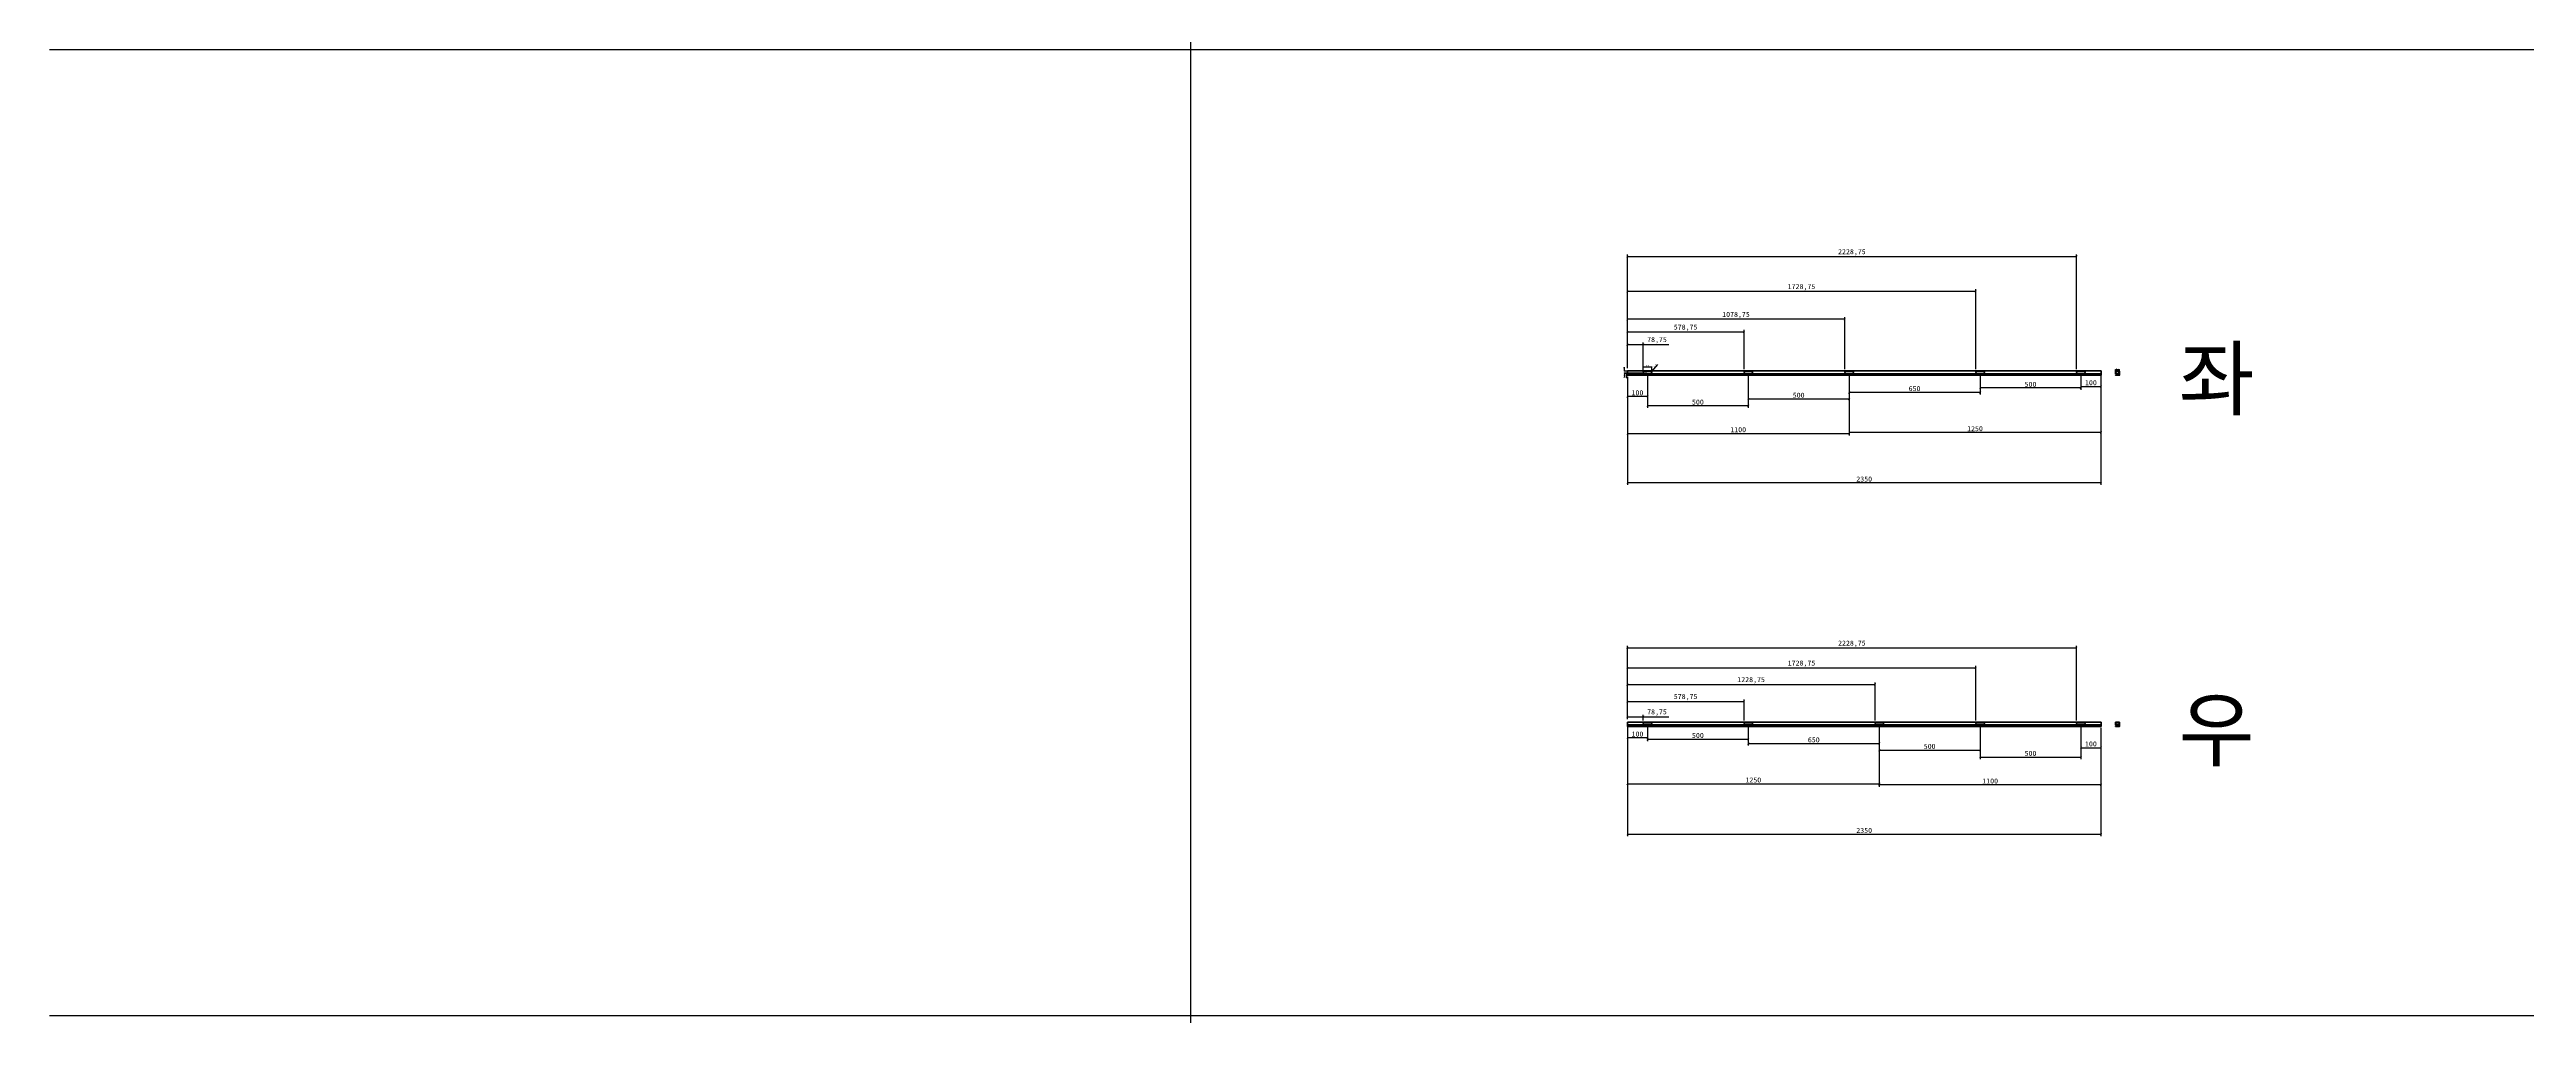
# Model space of a CAD drawing. Header units: millimetres. Extents: x -44117 to 256353, y -2095463 to 65325.
# Drawn here: x 104637 to 116927, y -96412 to -91620 of the extents above; entities that cross this region are included whole.
import ezdxf

# ---------------------------------------------------------------- set-up
doc = ezdxf.new("R2010")
doc.units = ezdxf.units.MM
doc.header["$LTSCALE"] = 10
doc.layers.add('1', color=2, linetype='Continuous', lineweight=40)
doc.dimstyles.new('ISO-25', dxfattribs={"dimtxt": 2.5, "dimasz": 2.5, "dimexe": 1, "dimexo": 1, "dimtad": 1, "dimtxsty": 'Standard', "dimblk": 'ARCHTICK', "dimcen": 2.5, "dimadec": 0, "dimazin": 0, "dimtfac": 1, "dimtmove": 0, "dimatfit": 3, "dimfxl": 0, "dimarcsym": 0})

# ---------------------------------------------------------------- blocks, each defined once
blk = doc.blocks.new('_ArchTick')
at = {"color": 0, "linetype": 'ByBlock', "const_width": 0.15}
blk.add_lwpolyline([(-0.5, -0.5), (0.5, 0.5)], dxfattribs=at)
blk = doc.blocks.new('*D2586')
at = {"color": 0, "lineweight": -2}
for p, q in [((113566, -93231), (113566, -93530)), ((114816, -93240), (114816, -93530)), ((114816, -93520), (113566, -93520))]:
    blk.add_line(p, q, dxfattribs=at)
at = {"layer": 'Defpoints', "color": 0}
for p in [(113566, -93216), (114816, -93225), (113566, -93520)]:
    blk.add_point(p, dxfattribs=at)
at = {"color": 0, "lineweight": -2, "xscale": 10, "yscale": 10, "zscale": 10, "rotation": 180}
blk.add_blockref('_ArchTick', (113566, -93520), dxfattribs=at)
at = {"color": 0, "lineweight": -2, "xscale": 10, "yscale": 10, "zscale": 10}
blk.add_blockref('_ArchTick', (114816, -93520), dxfattribs=at)
at = {"color": 0, "insert": (114191, -93501), "char_height": 25, "attachment_point": 5}
blk.add_mtext('1250', dxfattribs=at)
blk = doc.blocks.new('*D2587')
at = {"color": 0, "lineweight": -2}
for p, q in [((112466, -93251), (112466, -93535)), ((113566, -93241), (113566, -93535)), ((112466, -93525), (113566, -93525))]:
    blk.add_line(p, q, dxfattribs=at)
at = {"layer": 'Defpoints', "color": 0}
for p in [(112466, -93236), (113566, -93226), (113566, -93525)]:
    blk.add_point(p, dxfattribs=at)
at = {"color": 0, "lineweight": -2, "xscale": 10, "yscale": 10, "zscale": 10, "rotation": 180}
blk.add_blockref('_ArchTick', (112466, -93525), dxfattribs=at)
at = {"color": 0, "lineweight": -2, "xscale": 10, "yscale": 10, "zscale": 10}
blk.add_blockref('_ArchTick', (113566, -93525), dxfattribs=at)
at = {"color": 0, "insert": (113016, -93506), "char_height": 25, "attachment_point": 5}
blk.add_mtext('1100', dxfattribs=at)
blk = doc.blocks.new('*D2588')
at = {"color": 0, "lineweight": -2}
for p, q in [((112466, -93251), (112466, -93780)), ((114816, -93251), (114816, -93780)), ((114816, -93770), (112466, -93770))]:
    blk.add_line(p, q, dxfattribs=at)
at = {"layer": 'Defpoints', "color": 0}
for p in [(112466, -93236), (114816, -93236), (112466, -93770)]:
    blk.add_point(p, dxfattribs=at)
at = {"color": 0, "lineweight": -2, "xscale": 10, "yscale": 10, "zscale": 10, "rotation": 180}
blk.add_blockref('_ArchTick', (112466, -93770), dxfattribs=at)
at = {"color": 0, "lineweight": -2, "xscale": 10, "yscale": 10, "zscale": 10}
blk.add_blockref('_ArchTick', (114816, -93770), dxfattribs=at)
at = {"color": 0, "insert": (113641, -93751), "char_height": 25, "attachment_point": 5}
blk.add_mtext('2350', dxfattribs=at)
blk = doc.blocks.new('*D2589')
at = {"color": 0, "lineweight": -2}
for p, q in [((114716, -93231), (114716, -93302)), ((114816, -93230), (114816, -93302)), ((114716, -93292), (114816, -93292))]:
    blk.add_line(p, q, dxfattribs=at)
at = {"layer": 'Defpoints', "color": 0}
for p in [(114716, -93216), (114816, -93215), (114816, -93292)]:
    blk.add_point(p, dxfattribs=at)
at = {"color": 0, "lineweight": -2, "xscale": 10, "yscale": 10, "zscale": 10, "rotation": 180}
blk.add_blockref('_ArchTick', (114716, -93292), dxfattribs=at)
at = {"color": 0, "lineweight": -2, "xscale": 10, "yscale": 10, "zscale": 10}
blk.add_blockref('_ArchTick', (114816, -93292), dxfattribs=at)
at = {"color": 0, "insert": (114766, -93273), "char_height": 25, "attachment_point": 5}
blk.add_mtext('100', dxfattribs=at)
blk = doc.blocks.new('*D2590')
at = {"color": 0, "lineweight": -2}
for p, q in [((114216, -93241), (114216, -93309)), ((114716, -93241), (114716, -93309)), ((114716, -93299), (114216, -93299))]:
    blk.add_line(p, q, dxfattribs=at)
at = {"layer": 'Defpoints', "color": 0}
for p in [(114216, -93226), (114716, -93226), (114216, -93299)]:
    blk.add_point(p, dxfattribs=at)
at = {"color": 0, "lineweight": -2, "xscale": 10, "yscale": 10, "zscale": 10, "rotation": 180}
blk.add_blockref('_ArchTick', (114216, -93299), dxfattribs=at)
at = {"color": 0, "lineweight": -2, "xscale": 10, "yscale": 10, "zscale": 10}
blk.add_blockref('_ArchTick', (114716, -93299), dxfattribs=at)
at = {"color": 0, "insert": (114466, -93281), "char_height": 25, "attachment_point": 5}
blk.add_mtext('500', dxfattribs=at)
blk = doc.blocks.new('*D2591')
at = {"color": 0, "lineweight": -2}
for p, q in [((113566, -93241), (113566, -93331)), ((114216, -93241), (114216, -93331)), ((114216, -93321), (113566, -93321))]:
    blk.add_line(p, q, dxfattribs=at)
at = {"layer": 'Defpoints', "color": 0}
for p in [(113566, -93226), (114216, -93226), (113566, -93321)]:
    blk.add_point(p, dxfattribs=at)
at = {"color": 0, "lineweight": -2, "xscale": 10, "yscale": 10, "zscale": 10, "rotation": 180}
blk.add_blockref('_ArchTick', (113566, -93321), dxfattribs=at)
at = {"color": 0, "lineweight": -2, "xscale": 10, "yscale": 10, "zscale": 10}
blk.add_blockref('_ArchTick', (114216, -93321), dxfattribs=at)
at = {"color": 0, "insert": (113891, -93302), "char_height": 25, "attachment_point": 5}
blk.add_mtext('650', dxfattribs=at)
blk = doc.blocks.new('*D2592')
at = {"color": 0, "lineweight": -2}
for p, q in [((113066, -93241), (113066, -93364)), ((113566, -93241), (113566, -93364)), ((113566, -93354), (113066, -93354))]:
    blk.add_line(p, q, dxfattribs=at)
at = {"layer": 'Defpoints', "color": 0}
for p in [(113066, -93226), (113566, -93226), (113066, -93354)]:
    blk.add_point(p, dxfattribs=at)
at = {"color": 0, "lineweight": -2, "xscale": 10, "yscale": 10, "zscale": 10, "rotation": 180}
blk.add_blockref('_ArchTick', (113066, -93354), dxfattribs=at)
at = {"color": 0, "lineweight": -2, "xscale": 10, "yscale": 10, "zscale": 10}
blk.add_blockref('_ArchTick', (113566, -93354), dxfattribs=at)
at = {"color": 0, "insert": (113316, -93335), "char_height": 25, "attachment_point": 5}
blk.add_mtext('500', dxfattribs=at)
blk = doc.blocks.new('*D2593')
at = {"color": 0, "lineweight": -2}
for p, q in [((112566, -93241), (112566, -93398)), ((113066, -93241), (113066, -93398)), ((113066, -93388), (112566, -93388))]:
    blk.add_line(p, q, dxfattribs=at)
at = {"layer": 'Defpoints', "color": 0}
for p in [(112566, -93226), (113066, -93226), (112566, -93388)]:
    blk.add_point(p, dxfattribs=at)
at = {"color": 0, "lineweight": -2, "xscale": 10, "yscale": 10, "zscale": 10, "rotation": 180}
blk.add_blockref('_ArchTick', (112566, -93388), dxfattribs=at)
at = {"color": 0, "lineweight": -2, "xscale": 10, "yscale": 10, "zscale": 10}
blk.add_blockref('_ArchTick', (113066, -93388), dxfattribs=at)
at = {"color": 0, "insert": (112816, -93369), "char_height": 25, "attachment_point": 5}
blk.add_mtext('500', dxfattribs=at)
blk = doc.blocks.new('*D2594')
at = {"color": 0, "lineweight": -2}
for p, q in [((112466, -93243), (112466, -93351)), ((112566, -93241), (112566, -93351)), ((112566, -93341), (112466, -93341))]:
    blk.add_line(p, q, dxfattribs=at)
at = {"layer": 'Defpoints', "color": 0}
for p in [(112466, -93228), (112566, -93226), (112466, -93341)]:
    blk.add_point(p, dxfattribs=at)
at = {"color": 0, "lineweight": -2, "xscale": 10, "yscale": 10, "zscale": 10, "rotation": 180}
blk.add_blockref('_ArchTick', (112466, -93341), dxfattribs=at)
at = {"color": 0, "lineweight": -2, "xscale": 10, "yscale": 10, "zscale": 10}
blk.add_blockref('_ArchTick', (112566, -93341), dxfattribs=at)
at = {"color": 0, "insert": (112516, -93323), "char_height": 25, "attachment_point": 5}
blk.add_mtext('100', dxfattribs=at)
blk = doc.blocks.new('*D2595')
at = {"color": 0, "lineweight": -2}
for p, q in [((112466, -93200), (112466, -93073)), ((112466, -93083), (112545, -93083)), ((112545, -93206), (112545, -93073)), ((112545, -93083), (112672, -93083))]:
    blk.add_line(p, q, dxfattribs=at)
at = {"layer": 'Defpoints', "color": 0}
for p in [(112545, -93083), (112466, -93215), (112545, -93221)]:
    blk.add_point(p, dxfattribs=at)
at = {"color": 0, "lineweight": -2, "xscale": 10, "yscale": 10, "zscale": 10, "rotation": 180}
blk.add_blockref('_ArchTick', (112466, -93083), dxfattribs=at)
at = {"color": 0, "lineweight": -2, "xscale": 10, "yscale": 10, "zscale": 10}
blk.add_blockref('_ArchTick', (112545, -93083), dxfattribs=at)
at = {"color": 0, "insert": (112613, -93062), "char_height": 25, "attachment_point": 5}
blk.add_mtext('78,75', dxfattribs=at)
blk = doc.blocks.new('*D2596')
at = {"color": 0, "lineweight": -2}
for p, q in [((112466, -93200), (112466, -93011)), ((112466, -93021), (113045, -93021)), ((113045, -93206), (113045, -93011))]:
    blk.add_line(p, q, dxfattribs=at)
at = {"layer": 'Defpoints', "color": 0}
for p in [(113045, -93021), (112466, -93215), (113045, -93221)]:
    blk.add_point(p, dxfattribs=at)
at = {"color": 0, "lineweight": -2, "xscale": 10, "yscale": 10, "zscale": 10, "rotation": 180}
blk.add_blockref('_ArchTick', (112466, -93021), dxfattribs=at)
at = {"color": 0, "lineweight": -2, "xscale": 10, "yscale": 10, "zscale": 10}
blk.add_blockref('_ArchTick', (113045, -93021), dxfattribs=at)
at = {"color": 0, "insert": (112755, -93000), "char_height": 25, "attachment_point": 5}
blk.add_mtext('578,75', dxfattribs=at)
blk = doc.blocks.new('*D2597')
at = {"color": 0, "lineweight": -2}
for p, q in [((112466, -93200), (112466, -92948)), ((113545, -92958), (112466, -92958)), ((113545, -93206), (113545, -92948))]:
    blk.add_line(p, q, dxfattribs=at)
at = {"layer": 'Defpoints', "color": 0}
for p in [(112466, -92958), (112466, -93215), (113545, -93221)]:
    blk.add_point(p, dxfattribs=at)
at = {"color": 0, "lineweight": -2, "xscale": 10, "yscale": 10, "zscale": 10, "rotation": 180}
blk.add_blockref('_ArchTick', (112466, -92958), dxfattribs=at)
at = {"color": 0, "lineweight": -2, "xscale": 10, "yscale": 10, "zscale": 10}
blk.add_blockref('_ArchTick', (113545, -92958), dxfattribs=at)
at = {"color": 0, "insert": (113005, -92937), "char_height": 25, "attachment_point": 5}
blk.add_mtext('1078,75', dxfattribs=at)
blk = doc.blocks.new('*D2598')
at = {"color": 0, "lineweight": -2}
for p, q in [((112466, -93200), (112466, -92809)), ((112466, -92819), (114195, -92819)), ((114195, -93206), (114195, -92809))]:
    blk.add_line(p, q, dxfattribs=at)
at = {"layer": 'Defpoints', "color": 0}
for p in [(114195, -92819), (112466, -93215), (114195, -93221)]:
    blk.add_point(p, dxfattribs=at)
at = {"color": 0, "lineweight": -2, "xscale": 10, "yscale": 10, "zscale": 10, "rotation": 180}
blk.add_blockref('_ArchTick', (112466, -92819), dxfattribs=at)
at = {"color": 0, "lineweight": -2, "xscale": 10, "yscale": 10, "zscale": 10}
blk.add_blockref('_ArchTick', (114195, -92819), dxfattribs=at)
at = {"color": 0, "insert": (113330, -92799), "char_height": 25, "attachment_point": 5}
blk.add_mtext('1728,75', dxfattribs=at)
blk = doc.blocks.new('*D2599')
at = {"color": 0, "lineweight": -2}
for p, q in [((112466, -93200), (112466, -92637)), ((112466, -92647), (114695, -92647)), ((114695, -93206), (114695, -92637))]:
    blk.add_line(p, q, dxfattribs=at)
at = {"layer": 'Defpoints', "color": 0}
for p in [(114695, -92647), (112466, -93215), (114695, -93221)]:
    blk.add_point(p, dxfattribs=at)
at = {"color": 0, "lineweight": -2, "xscale": 10, "yscale": 10, "zscale": 10, "rotation": 180}
blk.add_blockref('_ArchTick', (112466, -92647), dxfattribs=at)
at = {"color": 0, "lineweight": -2, "xscale": 10, "yscale": 10, "zscale": 10}
blk.add_blockref('_ArchTick', (114695, -92647), dxfattribs=at)
at = {"color": 0, "insert": (113580, -92626), "char_height": 25, "attachment_point": 5}
blk.add_mtext('2228,75', dxfattribs=at)
blk = doc.blocks.new('*D2600')
at = {"color": 0, "lineweight": -2}
for p, q in [((112466, -94983), (112466, -95273)), ((113716, -94974), (113716, -95273)), ((112466, -95263), (113716, -95263))]:
    blk.add_line(p, q, dxfattribs=at)
at = {"layer": 'Defpoints', "color": 0}
for p in [(112466, -94968), (113716, -94959), (113716, -95263)]:
    blk.add_point(p, dxfattribs=at)
at = {"color": 0, "lineweight": -2, "xscale": 10, "yscale": 10, "zscale": 10, "rotation": 180}
blk.add_blockref('_ArchTick', (112466, -95263), dxfattribs=at)
at = {"color": 0, "lineweight": -2, "xscale": 10, "yscale": 10, "zscale": 10}
blk.add_blockref('_ArchTick', (113716, -95263), dxfattribs=at)
at = {"color": 0, "insert": (113091, -95244), "char_height": 25, "attachment_point": 5}
blk.add_mtext('1250', dxfattribs=at)
blk = doc.blocks.new('*D2601')
at = {"color": 0, "lineweight": -2}
for p, q in [((113716, -94984), (113716, -95278)), ((114816, -94993), (114816, -95278)), ((114816, -95268), (113716, -95268))]:
    blk.add_line(p, q, dxfattribs=at)
at = {"layer": 'Defpoints', "color": 0}
for p in [(113716, -94969), (114816, -94978), (113716, -95268)]:
    blk.add_point(p, dxfattribs=at)
at = {"color": 0, "lineweight": -2, "xscale": 10, "yscale": 10, "zscale": 10, "rotation": 180}
blk.add_blockref('_ArchTick', (113716, -95268), dxfattribs=at)
at = {"color": 0, "lineweight": -2, "xscale": 10, "yscale": 10, "zscale": 10}
blk.add_blockref('_ArchTick', (114816, -95268), dxfattribs=at)
at = {"color": 0, "insert": (114266, -95249), "char_height": 25, "attachment_point": 5}
blk.add_mtext('1100', dxfattribs=at)
blk = doc.blocks.new('*D2602')
at = {"color": 0, "lineweight": -2}
for p, q in [((112466, -94993), (112466, -95523)), ((114816, -94993), (114816, -95523)), ((112466, -95513), (114816, -95513))]:
    blk.add_line(p, q, dxfattribs=at)
at = {"layer": 'Defpoints', "color": 0}
for p in [(112466, -94978), (114816, -94978), (114816, -95513)]:
    blk.add_point(p, dxfattribs=at)
at = {"color": 0, "lineweight": -2, "xscale": 10, "yscale": 10, "zscale": 10, "rotation": 180}
blk.add_blockref('_ArchTick', (112466, -95513), dxfattribs=at)
at = {"color": 0, "lineweight": -2, "xscale": 10, "yscale": 10, "zscale": 10}
blk.add_blockref('_ArchTick', (114816, -95513), dxfattribs=at)
at = {"color": 0, "insert": (113641, -95494), "char_height": 25, "attachment_point": 5}
blk.add_mtext('2350', dxfattribs=at)
blk = doc.blocks.new('*D2603')
at = {"color": 0, "lineweight": -2}
for p, q in [((112466, -94972), (112466, -95045)), ((112566, -94974), (112566, -95045)), ((112566, -95035), (112466, -95035))]:
    blk.add_line(p, q, dxfattribs=at)
at = {"layer": 'Defpoints', "color": 0}
for p in [(112466, -94957), (112566, -94959), (112466, -95035)]:
    blk.add_point(p, dxfattribs=at)
at = {"color": 0, "lineweight": -2, "xscale": 10, "yscale": 10, "zscale": 10, "rotation": 180}
blk.add_blockref('_ArchTick', (112466, -95035), dxfattribs=at)
at = {"color": 0, "lineweight": -2, "xscale": 10, "yscale": 10, "zscale": 10}
blk.add_blockref('_ArchTick', (112566, -95035), dxfattribs=at)
at = {"color": 0, "insert": (112516, -95016), "char_height": 25, "attachment_point": 5}
blk.add_mtext('100', dxfattribs=at)
blk = doc.blocks.new('*D2604')
at = {"color": 0, "lineweight": -2}
for p, q in [((112566, -94984), (112566, -95052)), ((113066, -94984), (113066, -95052)), ((112566, -95042), (113066, -95042))]:
    blk.add_line(p, q, dxfattribs=at)
at = {"layer": 'Defpoints', "color": 0}
for p in [(112566, -94969), (113066, -94969), (113066, -95042)]:
    blk.add_point(p, dxfattribs=at)
at = {"color": 0, "lineweight": -2, "xscale": 10, "yscale": 10, "zscale": 10, "rotation": 180}
blk.add_blockref('_ArchTick', (112566, -95042), dxfattribs=at)
at = {"color": 0, "lineweight": -2, "xscale": 10, "yscale": 10, "zscale": 10}
blk.add_blockref('_ArchTick', (113066, -95042), dxfattribs=at)
at = {"color": 0, "insert": (112816, -95023), "char_height": 25, "attachment_point": 5}
blk.add_mtext('500', dxfattribs=at)
blk = doc.blocks.new('*D2605')
at = {"color": 0, "lineweight": -2}
for p, q in [((113066, -94984), (113066, -95073)), ((113716, -94984), (113716, -95073)), ((113066, -95063), (113716, -95063))]:
    blk.add_line(p, q, dxfattribs=at)
at = {"layer": 'Defpoints', "color": 0}
for p in [(113066, -94969), (113716, -94969), (113716, -95063)]:
    blk.add_point(p, dxfattribs=at)
at = {"color": 0, "lineweight": -2, "xscale": 10, "yscale": 10, "zscale": 10, "rotation": 180}
blk.add_blockref('_ArchTick', (113066, -95063), dxfattribs=at)
at = {"color": 0, "lineweight": -2, "xscale": 10, "yscale": 10, "zscale": 10}
blk.add_blockref('_ArchTick', (113716, -95063), dxfattribs=at)
at = {"color": 0, "insert": (113391, -95045), "char_height": 25, "attachment_point": 5}
blk.add_mtext('650', dxfattribs=at)
blk = doc.blocks.new('*D2606')
at = {"color": 0, "lineweight": -2}
for p, q in [((113716, -94984), (113716, -95106)), ((114216, -94984), (114216, -95106)), ((113716, -95096), (114216, -95096))]:
    blk.add_line(p, q, dxfattribs=at)
at = {"layer": 'Defpoints', "color": 0}
for p in [(113716, -94969), (114216, -94969), (114216, -95096)]:
    blk.add_point(p, dxfattribs=at)
at = {"color": 0, "lineweight": -2, "xscale": 10, "yscale": 10, "zscale": 10, "rotation": 180}
blk.add_blockref('_ArchTick', (113716, -95096), dxfattribs=at)
at = {"color": 0, "lineweight": -2, "xscale": 10, "yscale": 10, "zscale": 10}
blk.add_blockref('_ArchTick', (114216, -95096), dxfattribs=at)
at = {"color": 0, "insert": (113966, -95077), "char_height": 25, "attachment_point": 5}
blk.add_mtext('500', dxfattribs=at)
blk = doc.blocks.new('*D2607')
at = {"color": 0, "lineweight": -2}
for p, q in [((114216, -94984), (114216, -95140)), ((114716, -94984), (114716, -95140)), ((114216, -95130), (114716, -95130))]:
    blk.add_line(p, q, dxfattribs=at)
at = {"layer": 'Defpoints', "color": 0}
for p in [(114216, -94969), (114716, -94969), (114716, -95130)]:
    blk.add_point(p, dxfattribs=at)
at = {"color": 0, "lineweight": -2, "xscale": 10, "yscale": 10, "zscale": 10, "rotation": 180}
blk.add_blockref('_ArchTick', (114216, -95130), dxfattribs=at)
at = {"color": 0, "lineweight": -2, "xscale": 10, "yscale": 10, "zscale": 10}
blk.add_blockref('_ArchTick', (114716, -95130), dxfattribs=at)
at = {"color": 0, "insert": (114466, -95112), "char_height": 25, "attachment_point": 5}
blk.add_mtext('500', dxfattribs=at)
blk = doc.blocks.new('*D2608')
at = {"color": 0, "lineweight": -2}
for p, q in [((114716, -94984), (114716, -95094)), ((114816, -94986), (114816, -95094)), ((114716, -95084), (114816, -95084))]:
    blk.add_line(p, q, dxfattribs=at)
at = {"layer": 'Defpoints', "color": 0}
for p in [(114716, -94969), (114816, -94971), (114816, -95084)]:
    blk.add_point(p, dxfattribs=at)
at = {"color": 0, "lineweight": -2, "xscale": 10, "yscale": 10, "zscale": 10, "rotation": 180}
blk.add_blockref('_ArchTick', (114716, -95084), dxfattribs=at)
at = {"color": 0, "lineweight": -2, "xscale": 10, "yscale": 10, "zscale": 10}
blk.add_blockref('_ArchTick', (114816, -95084), dxfattribs=at)
at = {"color": 0, "insert": (114766, -95065), "char_height": 25, "attachment_point": 5}
blk.add_mtext('100', dxfattribs=at)
blk = doc.blocks.new('*D2609')
at = {"color": 0, "lineweight": -2}
for p, q in [((112466, -94942), (112466, -94920)), ((112466, -94930), (112545, -94930)), ((112545, -94949), (112545, -94920)), ((112545, -94930), (112672, -94930))]:
    blk.add_line(p, q, dxfattribs=at)
at = {"layer": 'Defpoints', "color": 0}
for p in [(112466, -94957), (112545, -94930), (112545, -94964)]:
    blk.add_point(p, dxfattribs=at)
at = {"color": 0, "lineweight": -2, "xscale": 10, "yscale": 10, "zscale": 10, "rotation": 180}
blk.add_blockref('_ArchTick', (112466, -94930), dxfattribs=at)
at = {"color": 0, "lineweight": -2, "xscale": 10, "yscale": 10, "zscale": 10}
blk.add_blockref('_ArchTick', (112545, -94930), dxfattribs=at)
at = {"color": 0, "insert": (112613, -94909), "char_height": 25, "attachment_point": 5}
blk.add_mtext('78,75', dxfattribs=at)
blk = doc.blocks.new('*D2610')
at = {"color": 0, "lineweight": -2}
for p, q in [((112466, -94942), (112466, -94844)), ((112466, -94854), (113045, -94854)), ((113045, -94949), (113045, -94844))]:
    blk.add_line(p, q, dxfattribs=at)
at = {"layer": 'Defpoints', "color": 0}
for p in [(113045, -94854), (112466, -94957), (113045, -94964)]:
    blk.add_point(p, dxfattribs=at)
at = {"color": 0, "lineweight": -2, "xscale": 10, "yscale": 10, "zscale": 10, "rotation": 180}
blk.add_blockref('_ArchTick', (112466, -94854), dxfattribs=at)
at = {"color": 0, "lineweight": -2, "xscale": 10, "yscale": 10, "zscale": 10}
blk.add_blockref('_ArchTick', (113045, -94854), dxfattribs=at)
at = {"color": 0, "insert": (112755, -94833), "char_height": 25, "attachment_point": 5}
blk.add_mtext('578,75', dxfattribs=at)
blk = doc.blocks.new('*D2611')
at = {"color": 0, "lineweight": -2}
for p, q in [((112466, -94942), (112466, -94760)), ((112466, -94770), (113695, -94770)), ((113695, -94949), (113695, -94760))]:
    blk.add_line(p, q, dxfattribs=at)
at = {"layer": 'Defpoints', "color": 0}
for p in [(113695, -94770), (112466, -94957), (113695, -94964)]:
    blk.add_point(p, dxfattribs=at)
at = {"color": 0, "lineweight": -2, "xscale": 10, "yscale": 10, "zscale": 10, "rotation": 180}
blk.add_blockref('_ArchTick', (112466, -94770), dxfattribs=at)
at = {"color": 0, "lineweight": -2, "xscale": 10, "yscale": 10, "zscale": 10}
blk.add_blockref('_ArchTick', (113695, -94770), dxfattribs=at)
at = {"color": 0, "insert": (113080, -94749), "char_height": 25, "attachment_point": 5}
blk.add_mtext('1228,75', dxfattribs=at)
blk = doc.blocks.new('*D2612')
at = {"color": 0, "lineweight": -2}
for p, q in [((112466, -94942), (112466, -94678)), ((112466, -94688), (114195, -94688)), ((114195, -94949), (114195, -94678))]:
    blk.add_line(p, q, dxfattribs=at)
at = {"layer": 'Defpoints', "color": 0}
for p in [(114195, -94688), (112466, -94957), (114195, -94964)]:
    blk.add_point(p, dxfattribs=at)
at = {"color": 0, "lineweight": -2, "xscale": 10, "yscale": 10, "zscale": 10, "rotation": 180}
blk.add_blockref('_ArchTick', (112466, -94688), dxfattribs=at)
at = {"color": 0, "lineweight": -2, "xscale": 10, "yscale": 10, "zscale": 10}
blk.add_blockref('_ArchTick', (114195, -94688), dxfattribs=at)
at = {"color": 0, "insert": (113330, -94667), "char_height": 25, "attachment_point": 5}
blk.add_mtext('1728,75', dxfattribs=at)
blk = doc.blocks.new('*D2613')
at = {"color": 0, "lineweight": -2}
for p, q in [((112466, -94942), (112466, -94578)), ((112466, -94588), (114695, -94588)), ((114695, -94949), (114695, -94578))]:
    blk.add_line(p, q, dxfattribs=at)
at = {"layer": 'Defpoints', "color": 0}
for p in [(114695, -94588), (112466, -94957), (114695, -94964)]:
    blk.add_point(p, dxfattribs=at)
at = {"color": 0, "lineweight": -2, "xscale": 10, "yscale": 10, "zscale": 10, "rotation": 180}
blk.add_blockref('_ArchTick', (112466, -94588), dxfattribs=at)
at = {"color": 0, "lineweight": -2, "xscale": 10, "yscale": 10, "zscale": 10}
blk.add_blockref('_ArchTick', (114695, -94588), dxfattribs=at)
at = {"color": 0, "insert": (113580, -94568), "char_height": 25, "attachment_point": 5}
blk.add_mtext('2228,75', dxfattribs=at)
blk = doc.blocks.new('*D2801')
at = {"color": 0, "lineweight": -2}
for p in [(112582, -93221), (112615, -93183)]:
    blk.add_line(p, (112586, -93217), dxfattribs=at)
at = {"layer": 'Defpoints', "color": 0}
for p in [(112582, -93221), (112586, -93217)]:
    blk.add_point(p, dxfattribs=at)
at = {"color": 0, "lineweight": -2, "xscale": 2, "yscale": 2, "zscale": 2, "rotation": 229.3654766598724}
blk.add_blockref('_ArchTick', (112586, -93217), dxfattribs=at)
at = {"color": 0, "insert": (112604, -93189), "char_height": 5, "attachment_point": 5, "rotation": 49.3655}
blk.add_mtext('R5,25', dxfattribs=at)
blk = doc.blocks.new('*D2802')
at = {"color": 0, "lineweight": -2}
for p, q in [((112545, -93218), (112545, -93192)), ((112545, -93194), (112587, -93194)), ((112587, -93218), (112587, -93192))]:
    blk.add_line(p, q, dxfattribs=at)
at = {"layer": 'Defpoints', "color": 0}
for p in [(112545, -93221), (112587, -93194), (112587, -93221)]:
    blk.add_point(p, dxfattribs=at)
at = {"color": 0, "lineweight": -2, "xscale": 2, "yscale": 2, "zscale": 2, "rotation": 180}
blk.add_blockref('_ArchTick', (112545, -93194), dxfattribs=at)
at = {"color": 0, "lineweight": -2, "xscale": 2, "yscale": 2, "zscale": 2}
blk.add_blockref('_ArchTick', (112587, -93194), dxfattribs=at)
at = {"color": 0, "insert": (112566, -93190), "char_height": 5, "attachment_point": 5}
blk.add_mtext('42,5', dxfattribs=at)
blk = doc.blocks.new('*D2803')
at = {"color": 0, "lineweight": -2}
for p, q in [((114888, -93217), (114888, -93207)), ((114907, -93209), (114888, -93209)), ((114907, -93217), (114907, -93207))]:
    blk.add_line(p, q, dxfattribs=at)
at = {"layer": 'Defpoints', "color": 0}
for p in [(114888, -93209), (114888, -93220), (114907, -93220)]:
    blk.add_point(p, dxfattribs=at)
at = {"color": 0, "lineweight": -2, "xscale": 2, "yscale": 2, "zscale": 2, "rotation": 180}
blk.add_blockref('_ArchTick', (114888, -93209), dxfattribs=at)
at = {"color": 0, "lineweight": -2, "xscale": 2, "yscale": 2, "zscale": 2}
blk.add_blockref('_ArchTick', (114907, -93209), dxfattribs=at)
at = {"color": 0, "insert": (114897, -93205), "char_height": 5, "attachment_point": 5}
blk.add_mtext('18,2', dxfattribs=at)
blk = doc.blocks.new('*D2804')
at = {"color": 0, "lineweight": -2}
for p, q in [((112563, -93215), (112450, -93215)), ((112563, -93216), (112450, -93216)), ((112452, -93215), (112452, -93196)), ((112452, -93216), (112452, -93215)), ((112452, -93216), (112452, -93218))]:
    blk.add_line(p, q, dxfattribs=at)
at = {"layer": 'Defpoints', "color": 0}
for p in [(112452, -93215), (112566, -93215), (112566, -93216)]:
    blk.add_point(p, dxfattribs=at)
at = {"color": 0, "lineweight": -2, "xscale": 2, "yscale": 2, "zscale": 2}
for p, rotation in [((112452, -93215), 270), ((112452, -93216), 90)]:
    blk.add_blockref('_ArchTick', p, dxfattribs=dict(at, rotation=rotation))
at = {"color": 0, "insert": (112448, -93202), "char_height": 5, "attachment_point": 5, "rotation": 90}
blk.add_mtext('1,35', dxfattribs=at)
blk = doc.blocks.new('*D2805')
at = {"color": 0, "lineweight": -2}
for p, q in [((112563, -93226), (112450, -93226)), ((112563, -93228), (112450, -93228)), ((112452, -93226), (112452, -93224)), ((112452, -93226), (112452, -93228)), ((112452, -93228), (112452, -93247))]:
    blk.add_line(p, q, dxfattribs=at)
at = {"layer": 'Defpoints', "color": 0}
for p in [(112452, -93228), (112566, -93226), (112566, -93228)]:
    blk.add_point(p, dxfattribs=at)
at = {"color": 0, "lineweight": -2, "xscale": 2, "yscale": 2, "zscale": 2}
for p, rotation in [((112452, -93226), 270), ((112452, -93228), 90)]:
    blk.add_blockref('_ArchTick', p, dxfattribs=dict(at, rotation=rotation))
at = {"color": 0, "insert": (112448, -93241), "char_height": 5, "attachment_point": 5, "rotation": 90}
blk.add_mtext('1,85', dxfattribs=at)
blk = doc.blocks.new('*D2806')
at = {"color": 0, "lineweight": -2}
for p, q in [((112563, -93228), (112460, -93228)), ((112563, -93236), (112460, -93236)), ((112462, -93228), (112462, -93236)), ((112462, -93236), (112462, -93251))]:
    blk.add_line(p, q, dxfattribs=at)
at = {"layer": 'Defpoints', "color": 0}
for p in [(112462, -93236), (112566, -93228), (112566, -93236)]:
    blk.add_point(p, dxfattribs=at)
at = {"color": 0, "lineweight": -2, "xscale": 2, "yscale": 2, "zscale": 2}
for p, rotation in [((112462, -93228), 90), ((112462, -93236), 270)]:
    blk.add_blockref('_ArchTick', p, dxfattribs=dict(at, rotation=rotation))
at = {"color": 0, "insert": (112458, -93244), "char_height": 5, "attachment_point": 5, "rotation": 90}
blk.add_mtext('7,3', dxfattribs=at)

msp = doc.modelspace()

# ---------------------------------------------------------------- linework, layer by layer
at = {"color": 1}
for p, q in [((104637.27748, -91619.87333), (196906.42434, -91619.87333)), ((104637.27748, -96412.23489), (196906.42434, -96412.23489))]:
    msp.add_line(p, q, dxfattribs=at)
for p in [(110300.49669, 21924.9366), (110300.49669, 14161.07811), (110300.49669, 18584.38997), (110300.49669, 10820.53148), (110300.49669, 18627.87121), (110300.49669, 10864.01272), (110300.49669, 15287.32457), (110300.49669, 7523.46608), (110300.49669, 3746.75115), (110300.49669, 21924.9366), (110300.49669, 14161.07811), (110300.49669, 18584.38997), (110300.49669, 10820.53148), (110300.49669, 18627.87121), (110300.49669, 10864.01272), (110300.49669, 15287.32457), (110300.49669, 7523.46608), (110300.49669, 3746.75115), (110300.49669, 21924.9366), (110300.49669, 14161.07811), (110300.49669, 18584.38997), (110300.49669, 10820.53148), (110300.49669, 18627.87121), (110300.49669, 10864.01272), (110300.49669, 15287.32457), (110300.49669, 7523.46608), (110300.49669, 3746.75115), (110300.49669, 21924.9366), (110300.49669, 14161.07811), (110300.49669, 18584.38997), (110300.49669, 10820.53148), (110300.49669, 18627.87121), (110300.49669, 10864.01272), (110300.49669, 15287.32457), (110300.49669, 7523.46608), (110300.49669, 3746.75115), (110300.49669, 21924.9366), (110300.49669, 14161.07811), (110300.49669, 18584.38997), (110300.49669, 10820.53148), (110300.49669, 18627.87121), (110300.49669, 10864.01272), (110300.49669, 15287.32457), (110300.49669, 7523.46608), (110300.49669, 3746.75115), (110300.49669, 21924.9366), (110300.49669, 14161.07811), (110300.49669, 18584.38997), (110300.49669, 10820.53148), (110300.49669, 18627.87121), (110300.49669, 10864.01272), (110300.49669, 15287.32457), (110300.49669, 7523.46608), (110300.49669, 3746.75115), (110300.49669, 21924.9366), (110300.49669, 14161.07811), (110300.49669, 18584.38997), (110300.49669, 10820.53148), (110300.49669, 18627.87121), (110300.49669, 10864.01272), (110300.49669, 15287.32457), (110300.49669, 7523.46608), (110300.49669, 3746.75115), (110300.49669, 21924.9366), (110300.49669, 14161.07811), (110300.49669, 18584.38997), (110300.49669, 10820.53148), (110300.49669, 18627.87121), (110300.49669, 10864.01272), (110300.49669, 15287.32457), (110300.49669, 7523.46608), (110300.49669, 3746.75115), (110300.49669, 21924.9366), (110300.49669, 14161.07811), (110300.49669, 18584.38997), (110300.49669, 10820.53148), (110300.49669, 18627.87121), (110300.49669, 10864.01272), (110300.49669, 15287.32457), (110300.49669, 7523.46608), (110300.49669, 3746.75115), (110300.49669, 21924.9366), (110300.49669, 14161.07811), (110300.49669, 18584.38997), (110300.49669, 10820.53148), (110300.49669, 18627.87121), (110300.49669, 10864.01272), (110300.49669, 15287.32457), (110300.49669, 7523.46608), (110300.49669, 3746.75115), (110300.49669, 12702.87182), (110300.49669, 4939.01333), (110300.49669, 9362.32519), (110300.49669, 1598.4667), (110300.49669, 9405.80642), (110300.49669, 1641.94794), (110300.49669, 6065.25979), (110300.49669, -1698.5987), (110300.49669, -5475.31363), (110300.49669, 12702.87182), (110300.49669, 4939.01333), (110300.49669, 9362.32519), (110300.49669, 1598.4667), (110300.49669, 9405.80642), (110300.49669, 1641.94794), (110300.49669, 6065.25979), (110300.49669, -1698.5987), (110300.49669, -5475.31363), (110300.49669, 12702.87182), (110300.49669, 4939.01333), (110300.49669, 9362.32519), (110300.49669, 1598.4667), (110300.49669, 9405.80642), (110300.49669, 1641.94794), (110300.49669, 6065.25979), (110300.49669, -1698.5987), (110300.49669, -5475.31363), (110300.49669, 12702.87182), (110300.49669, 4939.01333), (110300.49669, 9362.32519), (110300.49669, 1598.4667), (110300.49669, 9405.80642), (110300.49669, 1641.94794), (110300.49669, 6065.25979), (110300.49669, -1698.5987), (110300.49669, -5475.31363), (110300.49669, 12702.87182), (110300.49669, 4939.01333), (110300.49669, 9362.32519), (110300.49669, 1598.4667), (110300.49669, 9405.80642), (110300.49669, 1641.94794), (110300.49669, 6065.25979), (110300.49669, -1698.5987), (110300.49669, -5475.31363)]:
    msp.add_xline(p, (0, 1), dxfattribs=at)
at = {"layer": '1'}
for p, q in [((114816.09412, -93214.5312), (112466.09412, -93214.5312)), ((112466.09412, -93214.5312), (112466.09412, -93235.5312)), ((114816.09412, -93228.2312), (112466.09412, -93228.2312)), ((112466.09412, -93235.5312), (114816.09412, -93235.5312)), ((112550.09412, -93215.8812), (112582.09412, -93215.8812)), ((112582.09412, -93226.3812), (112550.09412, -93226.3812)), ((113050.09412, -93215.8812), (113082.09412, -93215.8812)), ((113082.09412, -93226.3812), (113050.09412, -93226.3812)), ((113550.09412, -93215.8812), (113582.09412, -93215.8812)), ((113582.09412, -93226.3812), (113550.09412, -93226.3812)), ((114200.09412, -93215.8812), (114232.09412, -93215.8812)), ((114232.09412, -93226.3812), (114200.09412, -93226.3812)), ((114700.09412, -93215.8812), (114732.09412, -93215.8812)), ((114732.09412, -93226.3812), (114700.09412, -93226.3812)), ((114816.09412, -93235.5312), (114816.09412, -93214.5312)), ((114907.42814, -93214.95363), (114888.82814, -93214.95363)), ((114816.09412, -94957.20813), (112466.09412, -94957.20813)), ((112466.09412, -94957.20813), (112466.09412, -94978.20813)), ((114816.09412, -94970.90813), (112466.09412, -94970.90813)), ((112466.09412, -94978.20813), (114816.09412, -94978.20813)), ((112582.09412, -94958.55813), (112550.09412, -94958.55813)), ((112550.09412, -94969.05813), (112582.09412, -94969.05813)), ((113082.09412, -94958.55813), (113050.09412, -94958.55813)), ((113050.09412, -94969.05813), (113082.09412, -94969.05813)), ((113732.09412, -94958.55813), (113700.09412, -94958.55813)), ((113700.09412, -94969.05813), (113732.09412, -94969.05813)), ((114232.09412, -94958.55813), (114200.09412, -94958.55813)), ((114200.09412, -94969.05813), (114232.09412, -94969.05813)), ((114732.09412, -94958.55813), (114700.09412, -94958.55813)), ((114700.09412, -94969.05813), (114732.09412, -94969.05813)), ((114816.09412, -94978.20813), (114816.09412, -94957.20813)), ((114907.42814, -94957.63056), (114888.82814, -94957.63056))]:
    msp.add_line(p, q, dxfattribs=at)
at = {"layer": '1', "color": 2}
for p, q in [((114888.32814, -93215.45363), (114888.32814, -93228.15363)), ((114907.42814, -93214.95363), (114888.82814, -93214.95363)), ((114888.82814, -93228.65363), (114894.22814, -93228.65363)), ((114894.22814, -93233.85363), (114888.82814, -93233.85363)), ((114889.82814, -93235.95363), (114907.62814, -93235.95363)), ((114894.72814, -93228.15363), (114894.72814, -93227.95363)), ((114894.72814, -93234.55363), (114894.72814, -93234.35363)), ((114895.02814, -93227.65363), (114900.42814, -93227.65363)), ((114900.42814, -93234.85363), (114895.02814, -93234.85363)), ((114900.72814, -93227.95363), (114900.72814, -93234.55363)), ((114907.92814, -93235.65363), (114907.92814, -93215.45363)), ((114888.32814, -94958.13056), (114888.32814, -94970.83056)), ((114907.42814, -94957.63056), (114888.82814, -94957.63056)), ((114888.82814, -94971.33056), (114894.22814, -94971.33056)), ((114894.22814, -94976.53056), (114888.82814, -94976.53056)), ((114889.82814, -94978.63056), (114907.62814, -94978.63056)), ((114894.72814, -94970.83056), (114894.72814, -94970.63056)), ((114894.72814, -94977.23056), (114894.72814, -94977.03056)), ((114895.02814, -94970.33056), (114900.42814, -94970.33056)), ((114900.42814, -94977.53056), (114895.02814, -94977.53056)), ((114900.72814, -94970.63056), (114900.72814, -94977.23056)), ((114907.92814, -94978.33056), (114907.92814, -94958.13056))]:
    msp.add_line(p, q, dxfattribs=at)
for points in [[(114889.72814, -93227.15363), (114889.72814, -93221.75363, -0.4142135624), (114890.02814, -93221.45363), (114891.92814, -93221.45363, 0.4142135624), (114892.22814, -93221.15363), (114892.22814, -93220.55363, 0.4142135624), (114891.92814, -93220.25363), (114890.02814, -93220.25363, -0.4142135624), (114889.72814, -93219.95363), (114889.72814, -93216.65363, -0.4142135624), (114890.02814, -93216.35363), (114906.22814, -93216.35363, -0.4142135624), (114906.52814, -93216.65363), (114906.52814, -93219.95363, -0.4142135624), (114906.22814, -93220.25363), (114904.32814, -93220.25363, 0.4142135624), (114904.02814, -93220.55363), (114904.02814, -93221.15363, 0.4142135624), (114904.32814, -93221.45363), (114906.22814, -93221.45363, -0.4142135624), (114906.52814, -93221.75363), (114906.52814, -93234.45363, -0.4142135624), (114906.22814, -93234.75363), (114902.32814, -93234.75363, -0.4142135624), (114902.02814, -93234.45363), (114902.02814, -93226.85363, 0.4142135624), (114901.72814, -93226.55363), (114893.82814, -93226.55363, 0.4142135624), (114893.52814, -93226.85363), (114893.52814, -93227.15363, -0.4142135624), (114893.22814, -93227.45363), (114890.02814, -93227.45363, -0.4142135624)], [(114889.72814, -94969.83056), (114889.72814, -94964.43056, -0.4142135624), (114890.02814, -94964.13056), (114891.92814, -94964.13056, 0.4142135624), (114892.22814, -94963.83056), (114892.22814, -94963.23056, 0.4142135624), (114891.92814, -94962.93056), (114890.02814, -94962.93056, -0.4142135624), (114889.72814, -94962.63056), (114889.72814, -94959.33056, -0.4142135624), (114890.02814, -94959.03056), (114906.22814, -94959.03056, -0.4142135624), (114906.52814, -94959.33056), (114906.52814, -94962.63056, -0.4142135624), (114906.22814, -94962.93056), (114904.32814, -94962.93056, 0.4142135624), (114904.02814, -94963.23056), (114904.02814, -94963.83056, 0.4142135624), (114904.32814, -94964.13056), (114906.22814, -94964.13056, -0.4142135624), (114906.52814, -94964.43056), (114906.52814, -94977.13056, -0.4142135624), (114906.22814, -94977.43056), (114902.32814, -94977.43056, -0.4142135624), (114902.02814, -94977.13056), (114902.02814, -94969.53056, 0.4142135624), (114901.72814, -94969.23056), (114893.82814, -94969.23056, 0.4142135624), (114893.52814, -94969.53056), (114893.52814, -94969.83056, -0.4142135624), (114893.22814, -94970.13056), (114890.02814, -94970.13056, -0.4142135624)]]:
    msp.add_lwpolyline(points, format="xyb", close=True, dxfattribs=at)
at = {"layer": '1'}
for centre, start, end in [((112550.09412, -93221.1312), 90, 270), ((112582.09412, -93221.1312), 270, 90), ((113050.09412, -93221.1312), 90, 270), ((113082.09412, -93221.1312), 270, 90), ((113550.09412, -93221.1312), 90, 270), ((113582.09412, -93221.1312), 270, 90), ((114200.09412, -93221.1312), 90, 270), ((114232.09412, -93221.1312), 270, 90), ((114700.09412, -93221.1312), 90, 270), ((114732.09412, -93221.1312), 270, 90), ((112550.09412, -94963.80813), 90, 270), ((112582.09412, -94963.80813), 270, 90), ((113050.09412, -94963.80813), 90, 270), ((113082.09412, -94963.80813), 270, 90), ((113700.09412, -94963.80813), 90, 270), ((113732.09412, -94963.80813), 270, 90), ((114200.09412, -94963.80813), 90, 270), ((114232.09412, -94963.80813), 270, 90), ((114700.09412, -94963.80813), 90, 270), ((114732.09412, -94963.80813), 270, 90)]:
    msp.add_arc(centre, 5.25, start, end, dxfattribs=at)
at = {"layer": '1', "color": 2}
for centre, radius, start, end in [((114888.82814, -93215.45363), 0.5, 90, 180), ((114888.82814, -93228.15363), 0.5, 180, 270), ((114888.82814, -93234.35363), 0.5, 90, 184.196904844), ((114889.82814, -93234.45363), 1.5, 177.577277049, 270), ((114894.22814, -93228.15363), 0.5, 270, 0), ((114894.22814, -93234.35363), 0.5, 0, 90), ((114895.02814, -93227.95363), 0.3, 90, 180), ((114895.02814, -93234.55363), 0.3, 180, 270), ((114900.42814, -93227.95363), 0.3, 0, 90), ((114900.42814, -93234.55363), 0.3, 270, 0), ((114907.42814, -93215.45363), 0.5, 0, 90), ((114907.62814, -93235.65363), 0.3, 270, 0), ((114888.82814, -94958.13056), 0.5, 90, 180), ((114888.82814, -94970.83056), 0.5, 180, 270), ((114888.82814, -94977.03056), 0.5, 90, 184.196904844), ((114889.82814, -94977.13056), 1.5, 177.577277049, 270), ((114894.22814, -94970.83056), 0.5, 270, 0), ((114894.22814, -94977.03056), 0.5, 0, 90), ((114895.02814, -94970.63056), 0.3, 90, 180), ((114895.02814, -94977.23056), 0.3, 180, 270), ((114900.42814, -94970.63056), 0.3, 0, 90), ((114900.42814, -94977.23056), 0.3, 270, 0), ((114907.42814, -94958.13056), 0.5, 0, 90), ((114907.62814, -94978.33056), 0.3, 270, 0)]:
    msp.add_arc(centre, radius, start, end, dxfattribs=at)

# ---------------------------------------------------------------- texts
at = {"char_height": 300, "attachment_point": 1}
for s, heights, insert in [('{\\f굴림|b0|i0|c129|p50;좌}', [-333.95473], (115201.12931, -93102.02427)), ('{\\f굴림|b0|i0|c129|p50;우}', [-328.76165], (115201.12931, -94844.7012))]:
    msp.add_mtext_dynamic_manual_height_columns(s, width=153802.4329846, gutter_width=1500, heights=heights, dxfattribs=dict(at, insert=insert))

# ---------------------------------------------------------------- dimensions: what is measured, and where the dimension line sits
for base, p1, p2, picture, middle in [((114694.84412, -92646.73275), (112466.09412, -93214.5312), (114694.84412, -93221.1312), '*D2599', (113580.46912, -92625.89942)), ((114194.84412, -92819.35122), (112466.09412, -93214.5312), (114194.84412, -93221.1312), '*D2598', (113330.46912, -92798.51788)), ((112466.09412, -92957.68281), (113544.84412, -93221.1312), (112466.09412, -93214.5312), '*D2597', (113005.46912, -92936.84948)), ((113044.84412, -93020.53362), (112466.09412, -93214.5312), (113044.84412, -93221.1312), '*D2596', (112755.46912, -92999.70029)), ((112544.84412, -93082.779), (112466.09412, -93214.5312), (112544.84412, -93221.1312), '*D2595', (112613.17745, -93061.94567)), ((114694.84412, -94588.41458), (112466.09412, -94957.20813), (114694.84412, -94963.80813), '*D2613', (113580.46912, -94567.58125)), ((114194.84412, -94688.0712), (112466.09412, -94957.20813), (114194.84412, -94963.80813), '*D2612', (113330.46912, -94667.23787)), ((113694.84412, -94770.20302), (112466.09412, -94957.20813), (113694.84412, -94963.80813), '*D2611', (113080.46912, -94749.36969)), ((113044.84412, -94854.22604), (112466.09412, -94957.20813), (113044.84412, -94963.80813), '*D2610', (112755.46912, -94833.3927)), ((112544.84412, -94929.91758), (112466.09412, -94957.20813), (112544.84412, -94963.80813), '*D2609', (112613.17745, -94909.08425))]:
    dim = msp.add_linear_dim(base=base, p1=p1, p2=p2, dimstyle='ISO-25', override={"dimscale": 10, "dimasz": 1, "dimexo": 1.5})
    dim.commit()
    dim.dimension.update_dxf_attribs({"geometry": picture, "text_midpoint": middle})
at = {"color": 242, "true_color": 0xcd2027}
for base, p1, p2, picture, middle in [((112451.73998, -93214.5312), (112566.09412, -93215.8812), (112566.09412, -93214.5312), '*D2804', (112447.57332, -93202.19787)), ((112451.73998, -93228.2312), (112566.09412, -93226.3812), (112566.09412, -93228.2312), '*D2805', (112447.57332, -93240.56453)), ((112462.32773, -93235.5312), (112566.09412, -93228.2312), (112566.09412, -93235.5312), '*D2806', (112458.16106, -93244.19787))]:
    dim = msp.add_linear_dim(base=base, p1=p1, p2=p2, angle=90, dimstyle='ISO-25', override={"dimscale": 2, "dimasz": 1, "dimexo": 1.5}, dxfattribs=at)
    dim.commit()
    dim.dimension.update_dxf_attribs({"geometry": picture, "text_midpoint": middle})
for base, p1, p2, angle, picture, middle in [((113566.09412, -93524.98991), (112466.09412, -93235.5312), (113566.09412, -93226.3812), 180, '*D2587', (113016.09412, -93506.23991)), ((112466.09412, -93341.49752), (112566.09412, -93226.3812), (112466.09412, -93228.2312), 180, '*D2594', (112516.09412, -93322.74752)), ((112466.09412, -93770.02029), (114816.09412, -93235.5312), (112466.09412, -93235.5312), 180, '*D2588', (113641.09412, -93751.27029)), ((112566.09412, -93387.65617), (113066.09412, -93226.3812), (112566.09412, -93226.3812), 180, '*D2593', (112816.09412, -93368.90617)), ((113066.09412, -93353.52866), (113566.09412, -93226.3812), (113066.09412, -93226.3812), 180, '*D2592', (113316.09412, -93334.77866)), ((113566.09412, -93519.98991), (114816.09412, -93225.0312), (113566.09412, -93215.8812), 180, '*D2586', (114191.09412, -93501.23991)), ((113566.09412, -93320.71858), (114216.09412, -93226.3812), (113566.09412, -93226.3812), 180, '*D2591', (113891.09412, -93301.96858)), ((114216.09412, -93299.28407), (114716.09412, -93226.3812), (114216.09412, -93226.3812), 180, '*D2590', (114466.09412, -93280.53407)), ((114816.09412, -93292.19171), (114716.09412, -93215.8812), (114816.09412, -93214.5312), 180, '*D2589', (114766.09412, -93273.44171)), ((112466.09412, -95034.86864), (112566.09412, -94958.55813), (112466.09412, -94957.20813), 0, '*D2603', (112516.09412, -95016.11864)), ((113716.09412, -95262.66684), (112466.09412, -94967.70813), (113716.09412, -94958.55813), 0, '*D2600', (113091.09412, -95243.91684)), ((114816.09412, -95512.69722), (112466.09412, -94978.20813), (114816.09412, -94978.20813), 0, '*D2602', (113641.09412, -95493.94722)), ((113066.09412, -95041.961), (112566.09412, -94969.05813), (113066.09412, -94969.05813), 0, '*D2604', (112816.09412, -95023.211)), ((113716.09412, -95063.39551), (113066.09412, -94969.05813), (113716.09412, -94969.05813), 0, '*D2605', (113391.09412, -95044.64551)), ((113716.09412, -95267.66684), (114816.09412, -94978.20813), (113716.09412, -94969.05813), 0, '*D2601', (114266.09412, -95248.91684)), ((114216.09412, -95096.20559), (113716.09412, -94969.05813), (114216.09412, -94969.05813), 0, '*D2606', (113966.09412, -95077.45559)), ((114716.09412, -95130.3331), (114216.09412, -94969.05813), (114716.09412, -94969.05813), 0, '*D2607', (114466.09412, -95111.5831)), ((114816.09412, -95084.17445), (114716.09412, -94969.05813), (114816.09412, -94970.90813), 0, '*D2608', (114766.09412, -95065.42445))]:
    dim = msp.add_linear_dim(base=base, p1=p1, p2=p2, angle=angle, dimstyle='ISO-25', override={"dimscale": 10, "dimasz": 1, "dimexo": 1.5})
    dim.commit()
    dim.dimension.update_dxf_attribs({"geometry": picture, "text_midpoint": middle})
for base, p1, p2, picture, middle in [((112587.34412, -93193.77444), (112544.84412, -93221.1312), (112587.34412, -93221.1312), '*D2802', (112566.09412, -93189.60777)), ((114888.32814, -93208.8104), (114906.52814, -93219.95363), (114888.32814, -93219.95363), '*D2803', (114897.42814, -93204.64373))]:
    dim = msp.add_linear_dim(base=base, p1=p1, p2=p2, dimstyle='ISO-25', override={"dimscale": 2, "dimasz": 1, "dimexo": 1.5}, dxfattribs=at)
    dim.commit()
    dim.dimension.update_dxf_attribs({"geometry": picture, "text_midpoint": middle})
dim = msp.add_radius_dim(center=(112582.09412, -93221.1312), mpoint=(112585.51308, -93217.14708), dimstyle='ISO-25', override={"dimscale": 2, "dimasz": 1, "dimexo": 1.5}, dxfattribs=at)
dim.commit()
dim.dimension.update_dxf_attribs({"geometry": '*D2801', "text_midpoint": (112607.09202, -93192.00119), "dimtype": 164})

doc.saveas('drawing.dxf')
